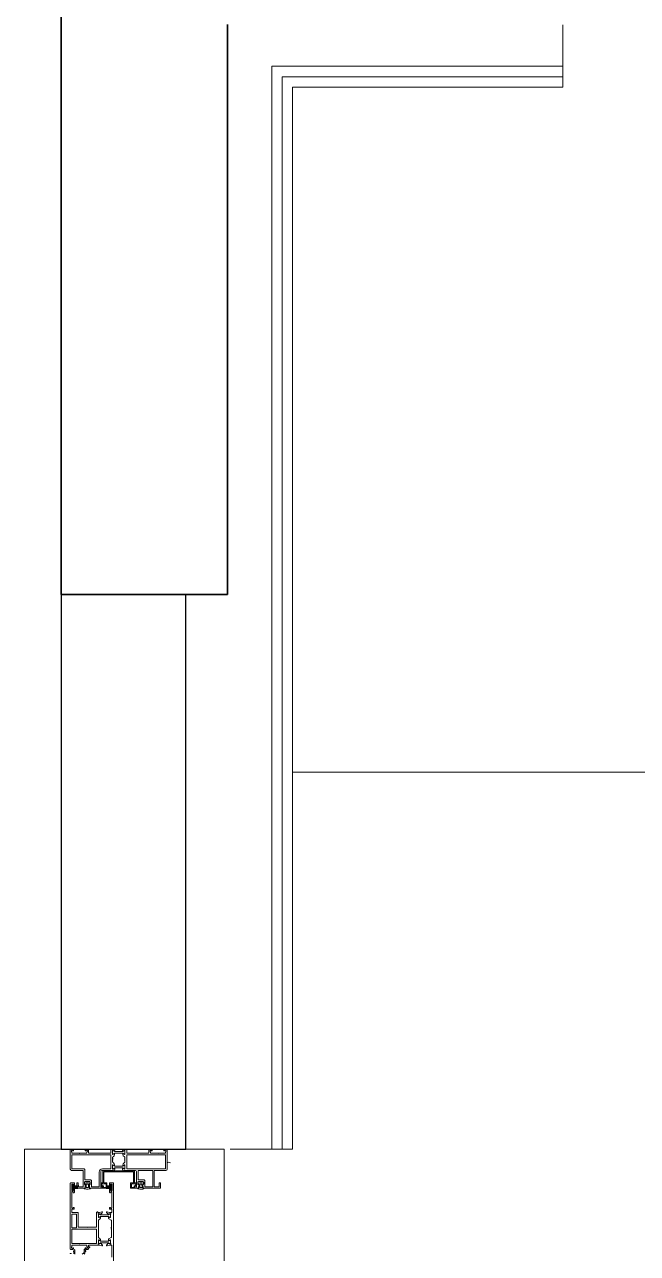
# Model space of a CAD drawing. Header units: centimetres. Extents: x 118932 to 154602, y -32682 to -23521.
# Drawn here: x 129077.4 to 129151.1, y -27749.9 to -27601.9 of the extents above; entities that cross this region are included whole.
import ezdxf

# ---------------------------------------------------------------- set-up
doc = ezdxf.new("R2010")
doc.units = ezdxf.units.CM
doc.header["$LTSCALE"] = 50
doc.header["$MEASUREMENT"] = 0
for name, color, linetype, lineweight, true_color in [('GEN_01_TA_Kolon', 7, 'Continuous', 35, 0xd05d28), ('GEN_01_TA_Merdiven', 7, 'Continuous', 13, 0x816183), ('GEN_02_TF_Pencere', 7, 'Continuous', 9, 0x6093ac), ('GEN_05_ML_Alçıpan_giydirme', 7, 'Continuous', 18, 0x7ebab5), ('GEN_05_ML_Mermer', 7, 'Continuous', 9, 0x9d8692), ('ÖRÜLECEK DUVARLAR', 7, 'Continuous', 30, 0xfaca30)]:
    doc.layers.add(name, color=color, linetype=linetype, lineweight=lineweight, true_color=true_color)

# ---------------------------------------------------------------- blocks, each defined once
blk = doc.blocks.new('LEVEL -1_C BLOK_KOLON')
at = {"layer": 'GEN_01_TA_Kolon'}
for p, q in [((54949.24, 9909.54, -0.01), (54949.23, 9820.93, 0)), ((54969.23, 9820.93, 0), (54969.23, 9889.54, 0))]:
    blk.add_line(p, q, dxfattribs=at)
at = {"layer": 'GEN_01_TA_Kolon', "elevation": 0}
blk.add_lwpolyline([(54949.25, 9820.93), (54969.23, 9820.93)], dxfattribs=at)
blk = doc.blocks.new('PP_Level-1_Cblok_YeniDuvarlar')
at = {"layer": 'GEN_05_ML_Alçıpan_giydirme'}
for points in [[(-748.01, -255.55), (-740.5, -255.55), (-740.5, -127.69), (-708.01, -127.69), (-708.01, -120.19)], [(-743, -255.55), (-743, -125.19), (-708.01, -125.19)], [(-741.75, -255.55), (-741.75, -126.44), (-708.01, -126.44)]]:
    blk.add_lwpolyline(points, dxfattribs=at)
blk = doc.blocks.new('ÖRÜLECEK DUVARLAR LEVEL -1 C BLOK')
at = {"layer": 'ÖRÜLECEK DUVARLAR', "elevation": 0}
blk.add_lwpolyline([(-294.54, 521.81), (-279.54, 521.81), (-279.54, 588.56), (-294.54, 588.56)], close=True, dxfattribs=at)
blk = doc.blocks.new('P18__')
at = {"layer": 'GEN_02_TF_Pencere', "linetype": 'Continuous'}
for p, q in [((111.54, 6.26), (111.54, 5.75)), ((111.56, 6.26), (111.56, 5.75)), ((111.58, 6.26), (111.58, 5.75)), ((111.6, 6.26), (111.6, 5.75)), ((111.62, 6.26), (111.62, 5.75)), ((111.64, 6.26), (111.64, 5.75)), ((111.66, 6.26), (111.66, 5.75)), ((111.68, 6.26), (111.68, 5.75)), ((111.7, 6.26), (111.7, 5.75)), ((111.72, 6.26), (111.72, 5.75)), ((111.74, 6.26), (111.74, 5.75)), ((111.76, 6.26), (111.76, 5.75)), ((111.78, 6.26), (111.78, 5.75)), ((111.8, 6.26), (111.8, 5.75)), ((111.82, 6.26), (111.82, 5.75)), ((111.84, 6.26), (111.84, 5.75)), ((111.54, 1.85), (111.54, 2.36)), ((111.56, 1.85), (111.56, 2.36)), ((111.58, 1.85), (111.58, 2.36)), ((111.6, 1.85), (111.6, 2.36)), ((111.62, 1.85), (111.62, 2.36)), ((111.64, 1.85), (111.64, 2.36)), ((111.66, 1.85), (111.66, 2.36)), ((111.68, 1.85), (111.68, 2.36)), ((111.7, 1.85), (111.7, 2.36)), ((111.72, 1.85), (111.72, 2.36)), ((111.74, 1.85), (111.74, 2.36)), ((111.76, 1.85), (111.76, 2.36)), ((111.78, 1.85), (111.78, 2.36)), ((111.8, 1.85), (111.8, 2.36)), ((111.82, 1.85), (111.82, 2.36)), ((111.84, 1.85), (111.84, 2.36))]:
    blk.add_line(p, q, dxfattribs=at)
at = {"layer": 'GEN_02_TF_Pencere', "extrusion": (0, 0, -1)}
for points in [[(-103.68, 6.67, 0.41421), (-103.71, 6.64), (-103.71, 6.58, 0.41421), (-103.68, 6.55)], [(-103.66, 6.25), (-103.93, 6.25), (-103.95, 6.28, 0.414213), (-103.99, 6.29), (-104.16, 6.19, 0.767327), (-104.15, 6.13), (-103.64, 6.13, 0.414213)], [(-103.63, 5.24), (-103.74, 5.08, -0.244575), (-103.89, 5.01), (-104.17, 5.01, 0.767327), (-104.19, 4.9), (-104, 4.79, 0.577351), (-103.95, 4.82), (-103.95, 4.89), (-103.89, 4.89, 0.244575), (-103.64, 5.01)], [(-103.26, 1.66), (-104.68, 1.66, -0.414214), (-104.71, 1.69), (-104.71, 1.96), (-104.64, 2.22, 0.700075), (-104.75, 2.29), (-104.77, 2.28), (-104.94, 2.11, 0.617785), (-104.92, 2.05, -0.283333), (-104.9, 2.03), (-104.85, 1.84), (-104.85, 1.82, -0.673162), (-104.9, 1.8, 0.202354), (-104.92, 1.81), (-105.31, 1.81, -0.415901), (-105.34, 1.84), (-105.34, 1.86, -0.137872), (-105.33, 1.88), (-105.24, 2.03, 0.585714), (-105.26, 2.06), (-105.4, 2.06, 0.30109), (-105.49, 2.01), (-105.64, 1.75, -0.261413), (-105.73, 1.71), (-106.55, 1.71), (-106.58, 1.74), (-106.6, 1.71), (-106.66, 1.71, 1), (-106.72, 1.71), (-106.8, 1.71, 1), (-106.86, 1.71), (-107.64, 1.71, -0.261413), (-107.73, 1.75), (-107.89, 2.01, 0.261381), (-107.97, 2.06), (-108.11, 2.06, 0.585524), (-108.13, 2.03), (-108.04, 1.88, -0.137707), (-108.03, 1.86), (-108.03, 1.84, -0.414214), (-108.06, 1.81), (-108.45, 1.81, 0.202488), (-108.47, 1.8, -0.673126), (-108.52, 1.82), (-108.52, 1.84), (-108.47, 2.03, -0.283536), (-108.45, 2.05, 0.617796), (-108.43, 2.11), (-108.6, 2.28), (-108.62, 2.29, 0.700399), (-108.73, 2.22), (-108.66, 1.96), (-108.66, 1.69, -0.414214), (-108.69, 1.66), (-109.01, 1.66, -0.414214), (-109.04, 1.69), (-109.04, 1.9, 0.414214), (-109.07, 1.93), (-109.23, 1.93, 0.414214), (-109.26, 1.9), (-109.26, 1.84, 0.414214), (-109.23, 1.81), (-109.16, 1.81), (-109.16, 1.66), (-111.16, 1.65), (-111.16, 1.8), (-111.06, 1.8, 0.414214), (-111.03, 1.83), (-111.03, 1.9, 0.414214), (-111.08, 1.95), (-111.39, 1.95, 0.414214), (-111.46, 1.88, 0.414214), (-111.43, 1.85), (-111.35, 1.85, -0.414214), (-111.3, 1.8), (-111.3, 1.68, -0.414214), (-111.35, 1.63), (-112.02, 1.63, -0.414214), (-112.07, 1.68), (-112.07, 1.8, -0.414214), (-112.02, 1.85), (-111.94, 1.85, 0.414214), (-111.91, 1.88, 0.414214), (-111.98, 1.95), (-112.18, 1.95, 0.414214), (-112.21, 1.92), (-112.21, 1.48, 0.414214), (-112.18, 1.45), (-112.18, 1.45), (-102.24, 1.46, 0.414214)]]:
    blk.add_lwpolyline(points, format="xyb", dxfattribs=at)
for points in [[(-104.24, 6.66), (-112.18, 6.66, 0.198912), (-112.2, 6.65, 0.198912), (-112.21, 6.63), (-112.21, 6.19, 0.414214), (-112.18, 6.16), (-111.98, 6.16, 0.414214), (-111.91, 6.23, 0.414214), (-111.94, 6.26), (-112.02, 6.26, -0.414214), (-112.07, 6.31), (-112.07, 6.43, -0.414214), (-112.02, 6.48), (-111.35, 6.48, -0.414214), (-111.3, 6.43), (-111.3, 6.31, -0.414214), (-111.35, 6.26), (-111.43, 6.26, 0.414214), (-111.46, 6.23, 0.414214), (-111.39, 6.16), (-111.08, 6.16, 0.414214), (-111.03, 6.21), (-111.03, 6.28, 0.414214), (-111.06, 6.31), (-111.16, 6.31), (-111.16, 6.46), (-109.16, 6.46), (-109.16, 6.31), (-109.23, 6.31, 0.414214), (-109.26, 6.28), (-109.26, 6.22, 0.414214), (-109.23, 6.19), (-109.07, 6.19, 0.414214), (-109.04, 6.22), (-109.04, 6.43, -0.414214), (-109.01, 6.46), (-108.66, 6.46), (-108.66, 5.76, 0.414213), (-108.63, 5.73), (-106.86, 5.73), (-106.86, 4.65), (-106.83, 4.62), (-106.86, 4.59), (-106.86, 3.51), (-108.61, 3.51, 0.414277), (-108.71, 3.41), (-108.71, 3.38, 0.339312), (-108.7, 3.36), (-108.68, 3.35, -0.339802), (-108.66, 3.33), (-108.66, 3.15), (-108.73, 2.89, 0.700085), (-108.63, 2.81), (-108.61, 2.82), (-108.44, 3, 0.617948), (-108.45, 3.06, -0.283637), (-108.47, 3.08), (-108.53, 3.26), (-108.53, 3.28, -0.673161), (-108.47, 3.3, 0.202488), (-108.45, 3.29), (-108.07, 3.29, -0.414214), (-108.04, 3.26), (-108.04, 3.24, -0.137872), (-108.04, 3.22), (-108.13, 3.07, 0.585524), (-108.12, 3.04), (-107.97, 3.04, 0.261413), (-107.89, 3.09), (-107.81, 3.21, -0.261413), (-107.73, 3.26), (-106.82, 3.26), (-105.65, 3.26, -0.261413), (-105.56, 3.21), (-105.49, 3.09, 0.261413), (-105.4, 3.04), (-105.26, 3.04, 0.585524), (-105.24, 3.07), (-105.34, 3.22, -0.137872), (-105.34, 3.24), (-105.34, 3.26, -0.414214), (-105.31, 3.29), (-104.92, 3.29, 0.202488), (-104.9, 3.3, -0.673161), (-104.85, 3.28), (-104.85, 3.26), (-104.9, 3.08, -0.283637), (-104.92, 3.05, 0.617948), (-104.94, 2.99), (-104.77, 2.82), (-104.75, 2.81, 0.700085), (-104.64, 2.88), (-104.71, 3.14), (-104.71, 4.43, -0.414214), (-104.68, 4.46), (-104.54, 4.46, -0.414214), (-104.51, 4.43), (-104.51, 4.34, 0.463003), (-104.48, 4.31, 0.372825), (-104.39, 4.41), (-104.39, 4.43, -0.414214), (-104.36, 4.46), (-104.29, 4.46, 0.414214), (-104.21, 4.54), (-104.21, 4.71, 0.414214), (-104.36, 4.86), (-104.38, 4.86, 0.414214), (-104.41, 4.83), (-104.41, 4.79, 0.380812), (-104.39, 4.76, -0.365977), (-104.36, 4.73), (-104.36, 4.64, -0.414214), (-104.39, 4.61), (-104.5, 4.61, -0.365977), (-104.53, 4.64, 0.369187), (-104.56, 4.66), (-104.68, 4.66, -0.414214), (-104.71, 4.69), (-104.71, 5.53), (-104.74, 5.56), (-104.71, 5.59), (-104.71, 6.43, -0.414214), (-104.68, 6.46), (-104.56, 6.46, 0.365995), (-104.53, 6.49, -0.365977), (-104.5, 6.51), (-104.39, 6.51, -0.414214), (-104.36, 6.48), (-104.36, 6.39, -0.374045), (-104.39, 6.36, 0.366034), (-104.41, 6.33), (-104.41, 6.29, 0.414214), (-104.38, 6.26), (-104.36, 6.26, 0.414214), (-104.21, 6.41), (-104.21, 6.63, 0.414214), (-104.24, 6.66)], [(-106.79, 5.94, -0.198912), (-106.81, 5.93), (-108.43, 5.93, -0.414214), (-108.46, 5.96), (-108.46, 6.43, -0.414214), (-108.43, 6.46), (-106.81, 6.46, -0.414214), (-106.78, 6.43), (-106.78, 5.96, -0.198912), (-106.79, 5.94)], [(-116.25, 6.66), (-113.86, 6.66, -0.414214), (-113.71, 6.51), (-113.71, 5.15, 0.414214), (-113.68, 5.12), (-111.75, 5.12, 0.414214), (-111.72, 5.15), (-111.72, 5.66, 0.400696), (-111.75, 5.69), (-112.18, 5.71, -0.400696), (-112.21, 5.74), (-112.21, 5.83, -0.414214), (-112.18, 5.86), (-111.66, 5.86, -0.414214), (-111.56, 5.76), (-111.56, 4.94, -0.399104), (-111.61, 4.89), (-111.98, 4.87, -0.429487), (-112.01, 4.9), (-112.01, 4.92, 0.414214), (-112.06, 4.97), (-112.26, 4.97, 0.414214), (-112.36, 4.87), (-112.36, 4.37, 0.414214), (-112.26, 4.27), (-112.06, 4.27, 0.414214), (-112.01, 4.32), (-112.01, 4.34, -0.429495), (-111.98, 4.37), (-111.61, 4.35, -0.399096), (-111.56, 4.3), (-111.56, 2.83, -0.414214), (-111.59, 2.8), (-111.73, 2.8, -0.518649), (-111.76, 2.84), (-111.71, 2.96, 0.518649), (-111.74, 3), (-113.51, 3, 0.414214), (-113.71, 2.8), (-113.71, 1.49, 0.41134), (-113.68, 1.46, -0.312805), (-113.66, 1.45), (-113.63, 1.37, -0.493156), (-113.65, 1.34), (-113.95, 1.31, -0.957545), (-113.95, 1.35, 0.268123), (-113.94, 1.37), (-113.88, 1.52, 0.843087), (-113.89, 1.58), (-114.34, 1.58, 0.577366), (-114.37, 1.54), (-114.28, 1.38, 0.182928), (-114.27, 1.37, -0.849637), (-114.27, 1.33), (-114.37, 1.33, -0.267944), (-114.62, 1.48), (-114.65, 1.53, 0.267964), (-114.74, 1.58), (-114.86, 1.58), (-114.89, 1.54), (-114.91, 1.58), (-114.97, 1.58, -1), (-115.03, 1.58), (-115.11, 1.58, -1), (-115.17, 1.58), (-115.25, 1.58, 0.267966), (-115.34, 1.53), (-115.37, 1.48, -0.267944), (-115.63, 1.33), (-115.72, 1.33, -0.849744), (-115.72, 1.37, 0.182697), (-115.71, 1.38), (-115.62, 1.54, 0.577366), (-115.65, 1.58), (-116.1, 1.58, 0.843081), (-116.11, 1.52), (-116.05, 1.36, 0.267761), (-116.04, 1.35, -0.957329), (-116.04, 1.31), (-116.28, 1.33), (-116.28, 1.49), (-116.28, 1.77, -0.414214), (-116.25, 1.8), (-115.81, 1.8, 0.414214), (-115.78, 1.83), (-115.78, 4.46), (-116.2, 4.46, -0.414214), (-116.28, 4.54), (-116.28, 4.71, -0.414214), (-116.13, 4.86), (-116.1, 4.86, -0.414214), (-116.08, 4.84), (-116.08, 4.79, -0.36604), (-116.11, 4.76, 0.365984), (-116.13, 4.73), (-116.13, 4.64, 0.414214), (-116.1, 4.61), (-115.99, 4.61, 0.367429), (-115.96, 4.64, -0.364526), (-115.93, 4.66), (-115.81, 4.66, 0.414214), (-115.78, 4.69), (-115.78, 5.53), (-115.75, 5.56), (-115.78, 5.59), (-115.78, 6.43, 0.414214), (-115.81, 6.46), (-115.93, 6.46, -0.364526), (-115.96, 6.49, 0.367429), (-115.99, 6.51), (-116.1, 6.51, 0.414214), (-116.13, 6.48), (-116.13, 6.39, 0.365984), (-116.11, 6.36, -0.36604), (-116.08, 6.33), (-116.08, 6.28, -0.414214), (-116.1, 6.26), (-116.13, 6.26, -0.414214), (-116.28, 6.41), (-116.28, 6.63, -0.414214), (-116.25, 6.66)], [(-113.89, 6.48), (-115.6, 6.48), (-115.6, 1.8), (-113.89, 1.8), (-113.89, 2.8, -0.414214), (-113.51, 3.18), (-111.77, 3.18, 0.414214), (-111.74, 3.21), (-111.74, 4.09, 0.414214), (-111.77, 4.12), (-112.46, 4.12, -0.414214), (-112.56, 4.22), (-112.56, 4.82, 0.414214), (-112.66, 4.92), (-113.79, 4.92, -0.414214), (-113.89, 5.02), (-113.89, 6.48)], [(-111.56, 4.18, 0.064394), (-111.48, 4.39, 0.064394), (-111.45, 4.62, 0.129325), (-111.56, 5.05), (-111.56, 4.9, -0.399528), (-111.59, 4.87), (-112, 4.85, -0.414214), (-112.03, 4.88), (-112.03, 4.9, 0.414214), (-112.06, 4.93), (-112.07, 4.93, 0.295923), (-112.16, 4.87, 0.104809), (-112.22, 4.62, 0.104809), (-112.16, 4.36, 0.295923), (-112.07, 4.3), (-112.06, 4.3, 0.414214), (-112.03, 4.33), (-112.03, 4.36, -0.414214), (-112, 4.39), (-111.59, 4.36, -0.399528), (-111.56, 4.33), (-111.56, 4.18)], [(-111.7, 4.47), (-112.03, 4.49, -0.337036), (-112.05, 4.51, -0.054259), (-112.07, 4.62, -0.054259), (-112.05, 4.72, -0.337036), (-112.03, 4.74), (-111.7, 4.76, -0.32284), (-111.67, 4.74, -0.093955), (-111.65, 4.62, -0.093955), (-111.67, 4.49, -0.32284), (-111.7, 4.47)], [(-105.18, 2.97), (-105.18, 2.13, -0.131653), (-105.2, 2.07), (-105.3, 1.89), (-105.3, 1.85, 0.414213), (-105.26, 1.81), (-104.92, 1.81, 0.414214), (-104.88, 1.85), (-104.88, 1.89), (-104.98, 2.07, -0.131652), (-105, 2.13), (-105, 2.97, -0.131652), (-104.98, 3.03), (-104.88, 3.21), (-104.88, 3.25, 0.414214), (-104.92, 3.29), (-105.26, 3.29, 0.414213), (-105.3, 3.25), (-105.3, 3.21), (-105.2, 3.03, -0.131652), (-105.18, 2.97)], [(-108.18, 2.98), (-108.17, 2.13, 0.131653), (-108.16, 2.07), (-108.05, 1.89), (-108.05, 1.85, -0.414213), (-108.09, 1.81), (-108.43, 1.81, -0.414214), (-108.47, 1.85), (-108.47, 1.89), (-108.37, 2.07, 0.131652), (-108.35, 2.13), (-108.36, 2.98, 0.131652), (-108.37, 3.04), (-108.48, 3.22), (-108.48, 3.25, -0.414214), (-108.44, 3.29), (-108.1, 3.29, -0.414213), (-108.06, 3.25), (-108.06, 3.22), (-108.16, 3.04, 0.131652), (-108.18, 2.98)], [(-112.21, -1.27, 0.198912), (-112.2, -1.29, 0.198912), (-112.18, -1.3), (-111.77, -1.3, 0.518649), (-111.74, -1.26), (-111.79, -1.14, -0.518649), (-111.76, -1.1), (-111.59, -1.1, 0.414214), (-111.56, -1.07), (-111.56, -0.61, 0.414214), (-111.59, -0.58), (-112.18, -0.58, 0.414214), (-112.21, -0.61), (-112.21, -0.95), (-113.56, -0.95), (-113.56, 0.83), (-113.56, 2.62), (-112.21, 2.62), (-112.21, 2.28, 0.414214), (-112.18, 2.25), (-111.59, 2.25, 0.414214), (-111.56, 2.28), (-111.56, 2.74, 0.414214), (-111.59, 2.77), (-111.76, 2.77, -0.518649), (-111.79, 2.81), (-111.75, 2.93, 0.518649), (-111.77, 2.97), (-112.18, 2.97, 0.414214), (-112.21, 2.94), (-112.21, 2.77, -0.414214), (-112.24, 2.74), (-113.65, 2.74, 0.414214), (-113.68, 2.71), (-113.68, 0.83), (-113.68, -1.04, 0.414214), (-113.65, -1.07), (-112.24, -1.07, -0.414214), (-112.21, -1.1), (-112.21, -1.27)], [(-112.11, 2.38), (-112.11, 2.82, -0.395113), (-112.09, 2.85), (-111.88, 2.86, 0.505029), (-111.73, 2.67), (-111.69, 2.67, -0.414214), (-111.66, 2.64), (-111.66, 2.38, -0.414214), (-111.69, 2.35), (-112.08, 2.35, -0.414214), (-112.11, 2.38)], [(-114.22, 1.26), (-114.22, 0.41, -0.131652), (-114.24, 0.35), (-114.34, 0.17), (-114.34, 0.14, 0.414214), (-114.3, 0.1), (-113.96, 0.1, 0.414214), (-113.92, 0.14), (-113.92, 0.18), (-114.03, 0.35, -0.131652), (-114.04, 0.41), (-114.04, 1.26, -0.131652), (-114.03, 1.32), (-113.92, 1.5), (-113.92, 1.54, 0.414214), (-113.96, 1.58), (-114.3, 1.58, 0.414214), (-114.34, 1.54), (-114.34, 1.5), (-114.24, 1.32, -0.131652), (-114.22, 1.26)], [(-115.98, 1.26), (-115.98, 0.41, -0.131652), (-116, 0.35), (-116.1, 0.17), (-116.1, 0.14, 0.414214), (-116.06, 0.1), (-115.72, 0.1, 0.414214), (-115.68, 0.14), (-115.68, 0.17), (-115.78, 0.35, -0.131652), (-115.8, 0.41), (-115.8, 1.26, -0.131652), (-115.78, 1.32), (-115.68, 1.5), (-115.68, 1.54, 0.414214), (-115.72, 1.58), (-116.06, 1.58, 0.414214), (-116.1, 1.54), (-116.1, 1.5), (-116, 1.32, -0.131652), (-115.98, 1.26)], [(-115.78, -2.78), (-115.78, -0.15, 0.414214), (-115.81, -0.12), (-116.25, -0.12, -0.414214), (-116.28, -0.09), (-116.28, 0.19), (-116.28, 0.35), (-116.04, 0.37, -0.957329), (-116.04, 0.33, 0.267761), (-116.05, 0.32), (-116.11, 0.16, 0.843081), (-116.1, 0.1), (-115.65, 0.1, 0.577366), (-115.62, 0.14), (-115.71, 0.3, 0.182697), (-115.72, 0.31, -0.849744), (-115.72, 0.35), (-115.63, 0.35, -0.267944), (-115.37, 0.2), (-115.34, 0.15, 0.267966), (-115.25, 0.1), (-115.17, 0.1, -1), (-115.11, 0.1), (-115.03, 0.1, -1), (-114.97, 0.1), (-114.91, 0.1), (-114.89, 0.14), (-114.86, 0.1), (-114.74, 0.1, 0.267964), (-114.65, 0.15), (-114.62, 0.2, -0.267944), (-114.36, 0.35), (-114.27, 0.35, -0.849637), (-114.27, 0.31, 0.182928), (-114.28, 0.3), (-114.37, 0.14, 0.577366), (-114.34, 0.1), (-113.89, 0.1, 0.843087), (-113.88, 0.16), (-113.94, 0.32, 0.268123), (-113.95, 0.33, -0.957545), (-113.95, 0.37), (-113.65, 0.34, -0.493156), (-113.63, 0.32), (-113.66, 0.23, -0.312805), (-113.68, 0.22, 0.41134), (-113.71, 0.19), (-113.71, -1.11, 0.414214), (-113.51, -1.31), (-111.74, -1.31, 0.414214), (-111.71, -1.28), (-111.76, -1.14, -0.414214), (-111.73, -1.11), (-111.59, -1.11, -0.414214), (-111.56, -1.14), (-111.56, -1.49, -0.399096), (-111.61, -1.54), (-111.98, -1.56, -0.429495), (-112.01, -1.53), (-112.01, -1.51, 0.414214), (-112.06, -1.46), (-112.26, -1.46, 0.414214), (-112.36, -1.56), (-112.36, -2.06, 0.414214), (-112.26, -2.16), (-112.06, -2.16, 0.414214), (-112.01, -2.11), (-112.01, -2.09, -0.429487), (-111.98, -2.06), (-111.61, -2.08, -0.399104), (-111.56, -2.13), (-111.56, -4.08, -0.414214), (-111.66, -4.18), (-112.18, -4.18, -0.414214), (-112.21, -4.15), (-112.21, -4.06, -0.400696), (-112.18, -4.03), (-111.75, -4.01, 0.400696), (-111.72, -3.98), (-111.72, -3.47, 0.414214), (-111.75, -3.44), (-113.68, -3.44, 0.414214), (-113.71, -3.47), (-113.71, -4.83, -0.414214), (-113.86, -4.98), (-116.25, -4.98, -0.414214), (-116.28, -4.95), (-116.28, -4.73, -0.414214), (-116.13, -4.58), (-116.1, -4.58, -0.414214), (-116.08, -4.6), (-116.08, -4.65, -0.36604), (-116.1, -4.68, 0.365984), (-116.13, -4.71), (-116.13, -4.8, 0.414214), (-116.1, -4.83), (-115.99, -4.83, 0.367429), (-115.96, -4.81, -0.364526), (-115.93, -4.78), (-115.81, -4.78, 0.414214), (-115.78, -4.75), (-115.78, -3.91), (-115.75, -3.88), (-115.78, -3.85), (-115.78, -3.01, 0.414214), (-115.81, -2.98), (-115.93, -2.98, -0.364526), (-115.96, -2.96, 0.367429), (-115.99, -2.93), (-116.1, -2.93, 0.414214), (-116.13, -2.96), (-116.13, -3.05, 0.365984), (-116.1, -3.08, -0.36604), (-116.08, -3.11), (-116.08, -3.16, -0.414214), (-116.1, -3.18), (-116.13, -3.18, -0.414214), (-116.28, -3.03), (-116.28, -2.86, -0.414214), (-116.2, -2.78), (-115.78, -2.78)], [(-111.56, -2.25, 0.064394), (-111.47, -2.04, 0.064394), (-111.45, -1.82, 0.129325), (-111.56, -1.39), (-111.56, -1.54, -0.399528), (-111.59, -1.57), (-112, -1.59, -0.414214), (-112.03, -1.56), (-112.03, -1.53, 0.414214), (-112.06, -1.5), (-112.07, -1.5, 0.295923), (-112.16, -1.56, 0.104809), (-112.21, -1.82, 0.104809), (-112.16, -2.08, 0.295923), (-112.07, -2.14), (-112.06, -2.14, 0.414214), (-112.03, -2.11), (-112.03, -2.08, -0.414214), (-112, -2.05), (-111.59, -2.07, -0.399528), (-111.56, -2.1), (-111.56, -2.25)], [(-112.11, -1.17, -0.190395), (-112.11, -1.15), (-112.11, -0.71, -0.414214), (-112.08, -0.68), (-111.69, -0.68, -0.414214), (-111.66, -0.71), (-111.66, -0.97, -0.414214), (-111.69, -1), (-111.73, -1, 0.505029), (-111.88, -1.2), (-112.09, -1.18, -0.190395), (-112.11, -1.17)], [(-111.7, -1.97), (-112.02, -1.95, -0.337036), (-112.05, -1.93, -0.054259), (-112.06, -1.82, -0.054259), (-112.05, -1.72, -0.337036), (-112.03, -1.69), (-111.7, -1.68, -0.32284), (-111.67, -1.69, -0.093955), (-111.65, -1.82, -0.093955), (-111.67, -1.95, -0.32284), (-111.7, -1.97)], [(-113.71, -1.54), (-113.71, -3.23, 0.414189), (-113.68, -3.26), (-111.77, -3.26, 0.414238), (-111.74, -3.23), (-111.74, -2.34, 0.414214), (-111.77, -2.31), (-112.46, -2.31, -0.414214), (-112.56, -2.21), (-112.56, -1.61, 0.414214), (-112.66, -1.51), (-113.68, -1.51, 0.414214), (-113.71, -1.54)]]:
    blk.add_lwpolyline(points, format="xyb", close=True, dxfattribs=at)
for points in [[(-106.62, 6.46), (-104.91, 6.46), (-104.91, 3.51), (-106.62, 3.51), (-106.62, 6.46)], [(-115.6, -0.12), (-115.6, -4.8), (-113.89, -4.8), (-113.89, -0.12), (-115.6, -0.12)]]:
    blk.add_lwpolyline(points, close=True, dxfattribs=at)
at = {"layer": 'GEN_02_TF_Pencere', "linetype": 'Continuous'}
for points in [[(112.03, 6.26), (111.35, 6.26), (111.35, 6.35), (112.03, 6.35), (112.03, 6.26)], [(111.35, 1.85), (112.03, 1.85), (112.03, 1.76), (111.35, 1.76), (111.35, 1.85)]]:
    blk.add_lwpolyline(points, close=True, dxfattribs=at)
at = {"layer": 'GEN_02_TF_Pencere'}
blk.add_arc((114.36, -5.18), 0.332, 322.1261, 37.8376, dxfattribs=at)
at = {"layer": 'GEN_05_ML_Mermer'}
blk.add_lwpolyline([(116.28, 12.16), (-118.72, 12.12), (-118.72, -11.88), (116.28, -11.84)], close=True, dxfattribs=at)
blk = doc.blocks.new('DOGRAMA LEVEL -1 C BLOK')
at = {"rotation": 90}
blk.add_blockref('P18__', (-270.86, 602.9, 0), dxfattribs=at)
blk = doc.blocks.new('FITNESS MERDIVEN')
at = {"layer": 'GEN_01_TA_Merdiven', "elevation": 0}
blk.add_lwpolyline([(139.34, -110), (-32.18, -110)], dxfattribs=at)

msp = doc.modelspace()

# ---------------------------------------------------------------- block references
for name, p in [('DOGRAMA LEVEL -1 C BLOK', (129360.45, -28456.49)), ('LEVEL -1_C BLOK_KOLON', (74132.61, -37491.49, 0)), ('ÖRÜLECEK DUVARLAR LEVEL -1 C BLOK', (129376.36, -28259.12))]:
    msp.add_blockref(name, p)
at = {"color": 6}
msp.add_blockref('PP_Level-1_Cblok_YeniDuvarlar', (129850.16, -27481.78, 0), dxfattribs=at)
at = {"layer": 'GEN_01_TA_Merdiven'}
msp.add_blockref('FITNESS MERDIVEN', (129141.84, -27581.95, 0), dxfattribs=at)

doc.saveas('drawing.dxf')
